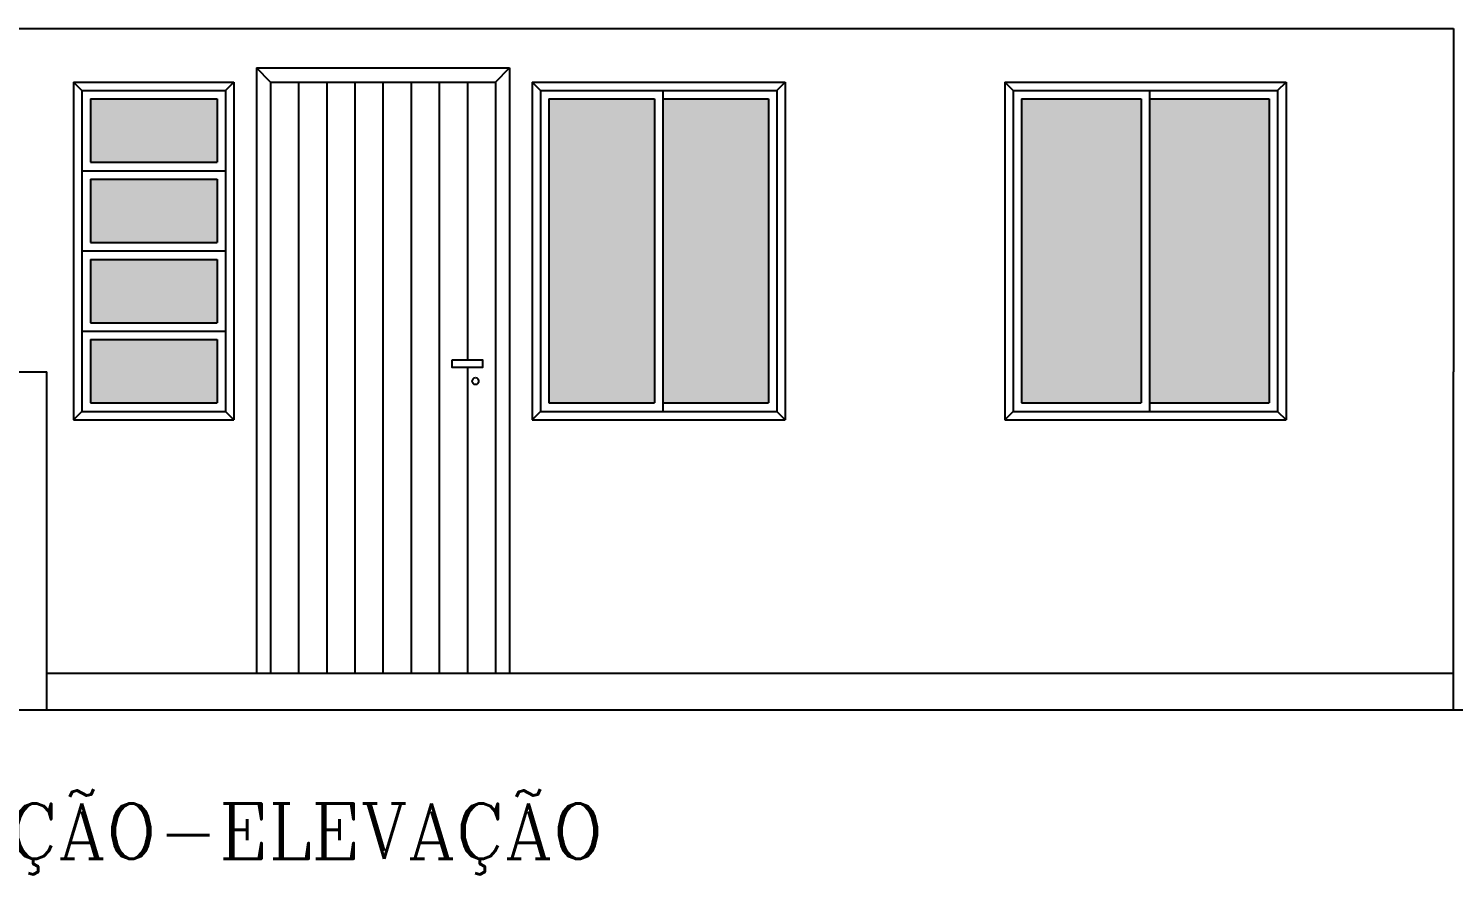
# Model space of a CAD drawing. Extents: x -79 to 141, y 7 to 81.
# Drawn here: x -7.5 to -2.43, y 41.63 to 44.64 of the extents above; entities that cross this region are included whole.
import ezdxf

# ---------------------------------------------------------------- set-up
doc = ezdxf.new("R2010")
doc.units = 0
doc.header["$LTSCALE"] = 10
doc.header["$MEASUREMENT"] = 0
for name, color, linetype in [('CONCRETO', 5, 'CONTINUOUS'), ('COTAS', 244, 'CONTINUOUS'), ('JANELA', 5, 'CONTINUOUS'), ('PAREDECORTE', 3, 'CONTINUOUS'), ('PAREDES', 7, 'CONTINUOUS'), ('TELHADO', 30, 'CONTINUOUS'), ('TERRENOEMCORTE', 244, 'CONTINUOUS'), ('TEXTO', 1, 'CONTINUOUS')]:
    doc.layers.add(name, color=color, linetype=linetype)
doc.styles.add('ROMANC', font='ROMANC.SHX')

msp = doc.modelspace()

# ---------------------------------------------------------------- linework, layer by layer
at = {"layer": 'CONCRETO', "color": 5, "linetype": 'Continuous', "ltscale": 0.3}
msp.add_line((-7.43334, 42.34732), (-2.43334, 42.34732), dxfattribs=at)
at = {"layer": 'COTAS', "color": 30, "linetype": 'Continuous', "ltscale": 0.3}
msp.add_line((-2.43334, 44.63732), (-2.43334, 43.41732), dxfattribs=at)
at = {"layer": 'JANELA', "color": 244, "linetype": 'Continuous', "ltscale": 0.3}
for p, q in [((-6.63834, 44.44732), (-6.68834, 44.49732)), ((-6.68834, 44.49732), (-5.78834, 44.49732)), ((-6.68834, 44.49732), (-6.68834, 42.34732)), ((-5.83834, 44.44732), (-5.78834, 44.49732)), ((-5.78834, 44.49732), (-5.78834, 42.34732)), ((-7.33834, 44.44732), (-7.33834, 43.24732)), ((-7.30834, 44.41732), (-7.33834, 44.44732)), ((-7.33834, 44.44732), (-6.76834, 44.44732)), ((-6.79834, 44.41732), (-6.76834, 44.44732)), ((-6.76834, 44.44732), (-6.76834, 43.24732)), ((-6.63834, 44.44732), (-5.83834, 44.44732)), ((-6.63834, 44.44732), (-6.63834, 42.34732)), ((-5.93834, 44.44732), (-5.93834, 43.45912)), ((-5.83834, 44.44732), (-5.83834, 42.34732)), ((-5.70834, 44.44732), (-5.70834, 43.24732)), ((-5.67834, 44.41732), (-5.70834, 44.44732)), ((-5.70834, 44.44732), (-4.80834, 44.44732)), ((-4.83834, 44.41732), (-4.80834, 44.44732)), ((-4.80834, 44.44732), (-4.80834, 43.24732)), ((-4.02834, 44.44732), (-4.02834, 43.24732)), ((-4.02834, 44.44732), (-3.99834, 44.41732)), ((-4.02834, 44.44732), (-3.02834, 44.44732)), ((-3.05834, 44.41732), (-3.02834, 44.44732)), ((-3.02834, 44.44732), (-3.02834, 43.24732)), ((-7.30834, 44.41732), (-7.30834, 43.27732)), ((-7.30834, 44.41732), (-6.79834, 44.41732)), ((-7.27834, 44.38732), (-6.82834, 44.38732)), ((-7.27834, 44.38732), (-7.27834, 44.16232)), ((-6.82834, 44.38732), (-6.82834, 44.16232)), ((-6.79834, 44.41732), (-6.79834, 43.27732)), ((-5.67834, 44.41732), (-5.67834, 43.27732)), ((-5.67834, 44.41732), (-4.83834, 44.41732)), ((-5.64834, 44.38732), (-5.64834, 43.30732)), ((-5.64834, 44.38732), (-5.27334, 44.38732)), ((-5.27334, 44.38732), (-5.27334, 43.30732)), ((-5.24334, 44.41732), (-5.24334, 43.27732)), ((-5.24334, 44.38732), (-4.86834, 44.38732)), ((-4.86834, 44.38732), (-4.86834, 43.30732)), ((-4.83834, 44.41732), (-4.83834, 43.27732)), ((-3.99834, 44.41732), (-3.99834, 43.27732)), ((-3.99834, 44.41732), (-3.05834, 44.41732)), ((-3.96834, 44.38732), (-3.96834, 43.30732)), ((-3.96834, 44.38732), (-3.54334, 44.38732)), ((-3.54334, 44.38732), (-3.54334, 43.30732)), ((-3.51334, 44.41732), (-3.51334, 43.27732)), ((-3.51334, 44.38732), (-3.08834, 44.38732)), ((-3.08834, 44.38732), (-3.08834, 43.30732)), ((-3.05834, 44.41732), (-3.05834, 43.27732)), ((-7.30834, 44.13232), (-6.79834, 44.13232)), ((-7.27834, 44.16232), (-6.82834, 44.16232)), ((-7.27834, 44.10232), (-7.27834, 43.87732)), ((-7.27834, 44.10232), (-6.82834, 44.10232)), ((-6.82834, 44.10232), (-6.82834, 43.87732)), ((-7.27834, 43.87732), (-6.82834, 43.87732)), ((-7.30834, 43.84732), (-6.79834, 43.84732)), ((-7.27834, 43.81732), (-7.27834, 43.59232)), ((-7.27834, 43.81732), (-6.82834, 43.81732)), ((-6.82834, 43.81732), (-6.82834, 43.59232)), ((-7.30834, 43.56232), (-6.79834, 43.56232)), ((-7.27834, 43.59232), (-6.82834, 43.59232)), ((-7.27834, 43.53232), (-7.27834, 43.30732)), ((-7.27834, 43.53232), (-6.82834, 43.53232)), ((-6.82834, 43.53232), (-6.82834, 43.30732)), ((-7.27834, 43.30732), (-6.82834, 43.30732)), ((-5.64834, 43.30732), (-5.27334, 43.30732)), ((-5.24334, 43.30732), (-4.86834, 43.30732)), ((-3.96834, 43.30732), (-3.54334, 43.30732)), ((-3.51334, 43.30732), (-3.08834, 43.30732)), ((-7.30834, 43.27732), (-7.33834, 43.24732)), ((-7.30834, 43.27732), (-6.79834, 43.27732)), ((-6.79834, 43.27732), (-6.76834, 43.24732)), ((-5.67834, 43.27732), (-5.70834, 43.24732)), ((-5.67834, 43.27732), (-4.83834, 43.27732)), ((-4.83834, 43.27732), (-4.80834, 43.24732)), ((-3.99834, 43.27732), (-4.02834, 43.24732)), ((-3.99834, 43.27732), (-3.05834, 43.27732)), ((-3.05834, 43.27732), (-3.02834, 43.24732)), ((-7.33834, 43.24732), (-6.76834, 43.24732)), ((-5.70834, 43.24732), (-4.80834, 43.24732)), ((-4.02834, 43.24732), (-3.02834, 43.24732))]:
    msp.add_line(p, q, dxfattribs=at)
at = {"layer": 'JANELA', "color": 30, "linetype": 'Continuous', "ltscale": 0.3}
for p, q in [((-6.53834, 44.44732), (-6.53834, 42.34732)), ((-6.43834, 44.44732), (-6.43834, 42.34732)), ((-6.33834, 44.44732), (-6.33834, 42.34732)), ((-6.23834, 44.44732), (-6.23834, 42.34732)), ((-6.13834, 44.44732), (-6.13834, 42.34732)), ((-6.03834, 44.44732), (-6.03834, 42.34732)), ((-5.93834, 43.43432), (-5.93834, 42.34732))]:
    msp.add_line(p, q, dxfattribs=at)
at = {"layer": 'JANELA', "color": 244, "linetype": 'Continuous', "ltscale": 0.3}
msp.add_lwpolyline([(-5.9931, 43.45912), (-5.9931, 43.43432), (-5.88308, 43.43432), (-5.88308, 43.45912)], close=True, dxfattribs=at)
msp.add_ellipse((-5.9097, 43.3847), major_axis=(0, 0.0124), ratio=0.9037278, dxfattribs=at)
for points in [[(-7.27834, 44.38732), (-6.82834, 44.38732), (-7.27834, 44.16232), (-6.82834, 44.16232)], [(-5.64834, 44.38732), (-5.27334, 44.38732), (-5.64834, 43.30732), (-5.27334, 43.30732)], [(-5.24334, 44.38732), (-4.86834, 44.38732), (-5.24334, 43.30732), (-4.86834, 43.30732)], [(-3.96834, 44.38732), (-3.54334, 44.38732), (-3.96834, 43.30732), (-3.54334, 43.30732)], [(-3.51334, 44.38732), (-3.08834, 44.38732), (-3.51334, 43.30732), (-3.08834, 43.30732)], [(-7.27834, 44.10232), (-6.82834, 44.10232), (-7.27834, 43.87732), (-6.82834, 43.87732)], [(-7.27834, 43.81732), (-6.82834, 43.81732), (-7.27834, 43.59232), (-6.82834, 43.59232)], [(-7.27834, 43.53232), (-6.82834, 43.53232), (-7.27834, 43.30732), (-6.82834, 43.30732)]]:
    msp.add_solid(points, dxfattribs=at)
at = {"layer": 'PAREDECORTE', "color": 1, "linetype": 'Continuous', "ltscale": 0.3}
for p, q in [((-7.43334, 42.21732), (-7.43334, 43.41732)), ((-2.43334, 42.21732), (-2.43334, 43.41732))]:
    msp.add_line(p, q, dxfattribs=at)
at = {"layer": 'PAREDES', "color": 1, "linetype": 'Continuous', "ltscale": 0.3}
msp.add_line((-7.56334, 43.41732), (-7.43334, 43.41732), dxfattribs=at)
at = {"layer": 'TELHADO', "color": 244, "linetype": 'Continuous', "ltscale": 0.3}
msp.add_line((-7.56334, 44.63732), (-2.43334, 44.63732), dxfattribs=at)
at = {"layer": 'TERRENOEMCORTE', "color": 5, "linetype": 'Continuous', "ltscale": 0.3}
msp.add_line((-18.28834, 42.21732), (3.22528, 42.21732), dxfattribs=at)

# ---------------------------------------------------------------- texts
at = {"layer": 'TEXTO', "color": 244, "ltscale": 0.3, "style": 'ROMANC'}
msp.add_text('SUGESTÃO DE IMPLANTAÇÃO-ELEVAÇÃO ', height=0.196, dxfattribs=at).set_placement((-10.94626, 41.68832))

doc.saveas('drawing.dxf')
